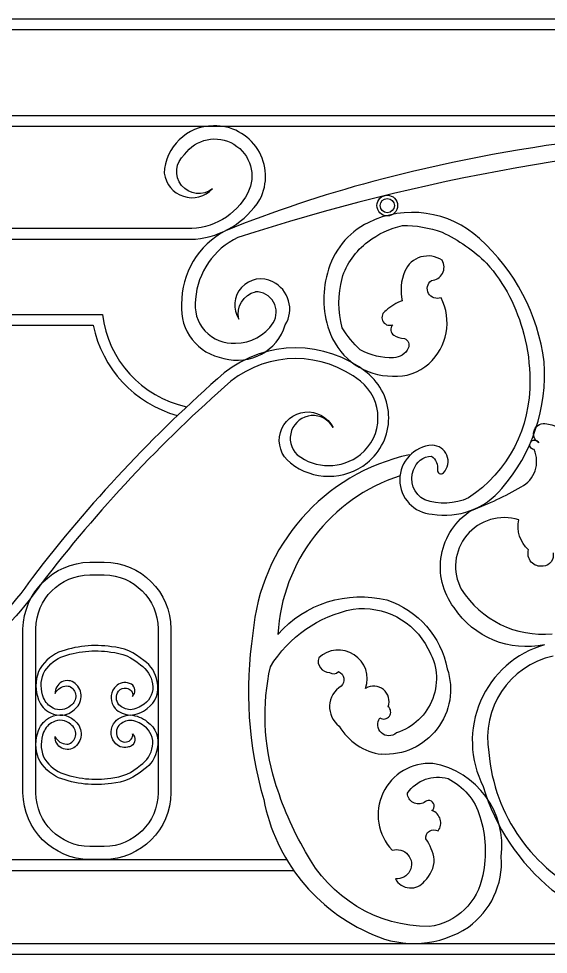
# Model space of a CAD drawing. Header units: metres. Extents: x 639 to 3880, y 4743 to 5753.
# Drawn here: x 1598 to 2090, y 4883 to 5753 of the extents above; entities that cross this region are included whole.
import ezdxf

# ---------------------------------------------------------------- set-up
doc = ezdxf.new("R2010")
doc.units = ezdxf.units.M
doc.layers.add('3', color=3, linetype='Continuous')
doc.layers.add('7', color=7, linetype='Continuous')

msp = doc.modelspace()

# ---------------------------------------------------------------- linework, layer by layer
at = {"layer": '3'}
for points in [[(1642.94, 5132.33, -0.07), (1645.24, 5132.07, -0.59), (1646.63, 5114.1, -0.32), (1630.18, 5111.8, -0.2), (1621.42, 5121.31, -0.19), (1621.19, 5144.03, -0.16), (1637.46, 5159.1, -0.13), (1683.81, 5163.88, -0.17), (1711.31, 5151.98, -0.21), (1722.6, 5134.35, -0.29), (1714.75, 5115.54, -0.15), (1701.78, 5110.26, -0.19), (1691.38, 5114.93, -0.34), (1690.94, 5127.55, -0.29), (1698.36, 5130.28, -0.43), (1704.03, 5122.7, 0.46), (1702.89, 5134.03, 0.08), (1699.4, 5135.18, 0.3), (1687.19, 5130.61, 0.36), (1687.75, 5111.49, 0.19), (1701.89, 5105.25, 0.15), (1717.7, 5111.49, 0.32), (1726.85, 5136.38, 0.22), (1714.37, 5155.96, 0.17), (1684.42, 5168.85, 0.13), (1635.36, 5163.64, 0.17), (1616.68, 5145.68, 0.19), (1616.73, 5119.56, 0.2), (1627.86, 5107.36, 0.32), (1649.75, 5110.17, 0.48), (1650.78, 5134.76, 0.65), (1632.06, 5125.2, -0.3), (1642.94, 5132.33)], [(1642.94, 5078.29, 0.07), (1645.24, 5078.55, 0.59), (1646.63, 5096.52, 0.32), (1630.18, 5098.82, 0.2), (1621.42, 5089.31, 0.19), (1621.19, 5066.59, 0.16), (1637.46, 5051.52, 0.13), (1683.81, 5046.74, 0.17), (1711.31, 5058.64, 0.21), (1722.6, 5076.27, 0.29), (1714.75, 5095.08, 0.15), (1701.78, 5100.36, 0.19), (1691.38, 5095.69, 0.34), (1690.94, 5083.07, 0.29), (1698.36, 5080.34, 0.43), (1704.03, 5087.92, -0.46), (1702.89, 5076.59, -0.08), (1699.4, 5075.44, -0.3), (1687.19, 5080.01, -0.36), (1687.75, 5099.13, -0.19), (1701.89, 5105.37, -0.15), (1717.7, 5099.13, -0.32), (1726.85, 5074.24, -0.22), (1714.37, 5054.66, -0.17), (1684.42, 5041.77, -0.13), (1635.36, 5046.98, -0.17), (1616.68, 5064.94, -0.19), (1616.73, 5091.06, -0.2), (1627.86, 5103.26, -0.32), (1649.75, 5100.45, -0.48), (1650.78, 5075.86, -0.65), (1632.06, 5085.42, 0.3), (1642.94, 5078.29)]]:
    msp.add_lwpolyline(points, format="xyb", dxfattribs=at)
at = {"layer": '7'}
for p, q in [((805.98, 5752.84), (3850.5, 5752.84)), ((805.98, 5742.84), (3850.5, 5742.84)), ((805.98, 5662.84), (3850.5, 5662.84)), ((805.98, 5652.84), (3850.5, 5652.84)), ((918.81, 4960.84), (1853.29, 4960.84)), ((807.69, 4892.84), (3850.5, 4892.84)), ((807.69, 4882.84), (3850.5, 4882.84))]:
    msp.add_line(p, q, dxfattribs=at)
for points in [[(925.16, 5547.84), (1762.57, 5547.84, 0.23), (1822.38, 5584.66, 0.57), (1779.07, 5653.27, 0.4), (1733.42, 5609.06, 0.63), (1778.22, 5594.53, -0.98), (1752.25, 5626.5, -0.93), (1811.07, 5590.85, -0.29), (1754.59, 5557.84), (932.57, 5557.84)], [(2328.24, 5650.22, 0.07), (1927.19, 5601.49, 0.03), (1790.37, 5555.68, 0.28), (1749.57, 5487.45, 0.39), (1788.77, 5437, 0.41), (1845.94, 5468.08, 0.44), (1834.43, 5508.1, 0.77), (1802.76, 5473.46, -0.41), (1818.21, 5498.94, -34.18)], [(2326.7, 5642.18, 0.07), (1801.81, 5549.31, 0.27), (1762.54, 5492.1, 0.48), (1799.76, 5451.04, 0.25), (1834.66, 5469.92, 0.59), (1818.21, 5498.94, 0.16)], [(1987.27, 5333.51, 0.73), (1992.86, 5330.55, 0.66), (1982.34, 5356.19, 0.94), (1982.36, 5292.12, 0.27), (2047.03, 5316.11, 0.2), (2086.38, 5433.88, 0.18), (2026.38, 5548.31, 0.31), (1922.84, 5563.18, 0.22), (1885.13, 5516.21, 0.17), (1888.01, 5459.58, 0.31), (1945.64, 5420.54, 0.21), (1979.24, 5432.05, 0.34), (1990.6, 5493.43, -0.89), (1981.61, 5509.41, 0.57), (1991.61, 5528.2, 0.47), (1956.94, 5518.03, 0.16), (1954.63, 5490.44, 0.12), (1939.65, 5481.45, 0.94), (1945.38, 5468.14, 0.42), (1946.64, 5458.48, 0.13), (1956.63, 5455.49, -0.44), (1960.17, 5446.43, -0.28), (1946.54, 5437.6, -0.14), (1915.56, 5444.9, -0.06), (1898.68, 5465.47, -0.13), (1898.68, 5511.41, -0.16), (1922.66, 5545.36, -0.11), (1954.74, 5560.55, -0.09), (1991.6, 5554.34, -0.08), (2032.93, 5525.5, -0.12), (2067.4, 5459.58, -0.07), (2073.03, 5416.76, -0.26), (2016.02, 5307.16, -0.19), (1975.43, 5305.45, -0.39), (1965.13, 5333.3, -0.33), (1981.68, 5346, -0.3), (1987.22, 5332.91)], [(973.98, 5066.34), (973.98, 5421.33, 0.45), (1036.21, 5477.84), (1676.05, 5477.84, 0.32), (1754.17, 5391.99, 0.32)], [(983.98, 5066.22), (983.98, 5412.23, 0.37), (1045.71, 5467.84), (1667.36, 5467.84, 0.28), (1745.54, 5383.83, 0.28)], [(1850.63, 5339.82, 0.35), (1921.93, 5339.82, 0.48), (1921.93, 5423.52, 0.35), (1789, 5423.4, 0.05), (1610.95, 5233.18, -0.17), (1457.07, 5120.15, -0.05), (1253.47, 5065.67, -0.01), (902.09, 5067.32, 0.74), (830.37, 4928.6, 0.4), (907.59, 4928.32, 0.27), (918.81, 4961.05)], [(1850.63, 5339.82, -1.25), (1890.29, 5372.78, 1.16), (1856.88, 5347.41, 0.35), (1915.68, 5347.62, 0.48), (1915.68, 5415.72, 0.35), (1795.42, 5415.72, 0.05), (1619.09, 5227.36, -0.17), (1460.51, 5110.76, -0.06), (1246.39, 5056.04, -0.01), (900.98, 5057.34, 0.75), (837.3, 4935.82, 0.4), (900.98, 4935.82, 0.45), (900.98, 4973.21, 0.36), (875.15, 4972.13, 0.2), (863.24, 4945.86, -0.83), (907.59, 4980.72, -0.09), (915.26, 4971.05), (1846.73, 4971.05)], [(2086.87, 5170.75, -0.31), (2002.68, 5205.28, -0.44), (2018.97, 5295.65, 0.04), (2065.08, 5317.49, 0.4), (2077.03, 5352.16, -1.69), (2081.57, 5358.41, -0.9), (2088.95, 5376, -0.65), (2105.38, 5320.79, 0.76)], [(1961.33, 5347.37, 0.33), (1815.86, 5181.35, 0.11), (1825.91, 5026.74, 0.25), (1927.04, 4901.29, 0.26), (2015.99, 4908.16, 0.26), (2046.6, 4973.37, 0.4), (1983.03, 5060.31, 0.68), (1945.22, 4979.54, -1.23), (1948.28, 4952.99, 0.55), (1975.25, 4950.95, 0.21), (1984.3, 4971.04, 0.11), (1976.49, 4990.19, 0.44)], [(1952.51, 5327.69, 0.31), (1839.06, 5180.36, -0.28), (1940.36, 5212.35, -0.27), (1996.39, 5148.4, -0.53), (1935.35, 5068.78, -1.09)], [(2094.63, 5256.26, -0.46), (2085.55, 5243.78, -0.56), (2071.92, 5259.1, -0.27), (2062.84, 5286.91, 0.67), (2009.46, 5222.22, 0.28), (2093.85, 5180.72)], [(1976.5, 4989.96, -0.64), (1987.87, 4997.54, 0.51), (1982.18, 5016.48, 1.11), (1974.92, 5024.06, -0.57), (1959.44, 5032.59, -0.33), (1997.08, 5046.16, -0.21), (2026.69, 5011.06, -0.13), (2029.3, 4956.52, -0.33), (1979.61, 4908.61, -0.28), (1864.75, 4978.24, -0.06), (1836.25, 5043.92, -0.13), (1832.1, 5150.17, -0.21), (1908.84, 5203.76, -0.32), (1978.37, 5167.12, -0.49), (1949.22, 5088.79, -2.24)], [(2086.87, 5170.75, 0.47), (2029.76, 5038.92, 0.15), (2093.67, 4942.92, 0.16), (2187.28, 4915.39, 0.34), (2328.24, 5005.3, 4.67)], [(1949.22, 5088.79, -0.91), (1933.85, 5102.68, 0.4), (1942.61, 5104.27, 0.4), (1941.43, 5113.1, 0.71), (1920.58, 5130.15, 0.78), (1876.98, 5158.57, 0.51), (1886.96, 5144.88, 0.37), (1895.34, 5145.67, -0.55), (1897.83, 5132.05, 0.53), (1895.93, 5095.1, 0.23), (1935.35, 5068.78, 1.06)], [(2094.8, 5160.19, 0.4), (2034.92, 5070.43, 0.27), (2129.14, 4936.76, 0.34), (2299.97, 4969.33, 0.12), (2319.3, 5014.62, 0.12)]]:
    msp.add_lwpolyline(points, format="xyb", dxfattribs=at)
for points in [[(1664.2, 5247.56), (1677.66, 5247.56, -0.41), (1739.66, 5185.56), (1739.66, 5033, -0.41), (1677.66, 4971), (1664.2, 4971, -0.41), (1602.2, 5033), (1602.2, 5185.56, -0.4)], [(1664.2, 5235.56), (1677.66, 5235.56, -0.41), (1727.66, 5185.56), (1727.66, 5033, -0.41), (1677.66, 4983), (1664.2, 4983, -0.41), (1614.2, 5033), (1614.2, 5185.56, -0.41)]]:
    msp.add_lwpolyline(points, format="xyb", close=True, dxfattribs=at)
for radius in [9.61, 6.61]:
    msp.add_circle((1940.68, 5579.08), radius, dxfattribs=at)

doc.saveas('drawing.dxf')
